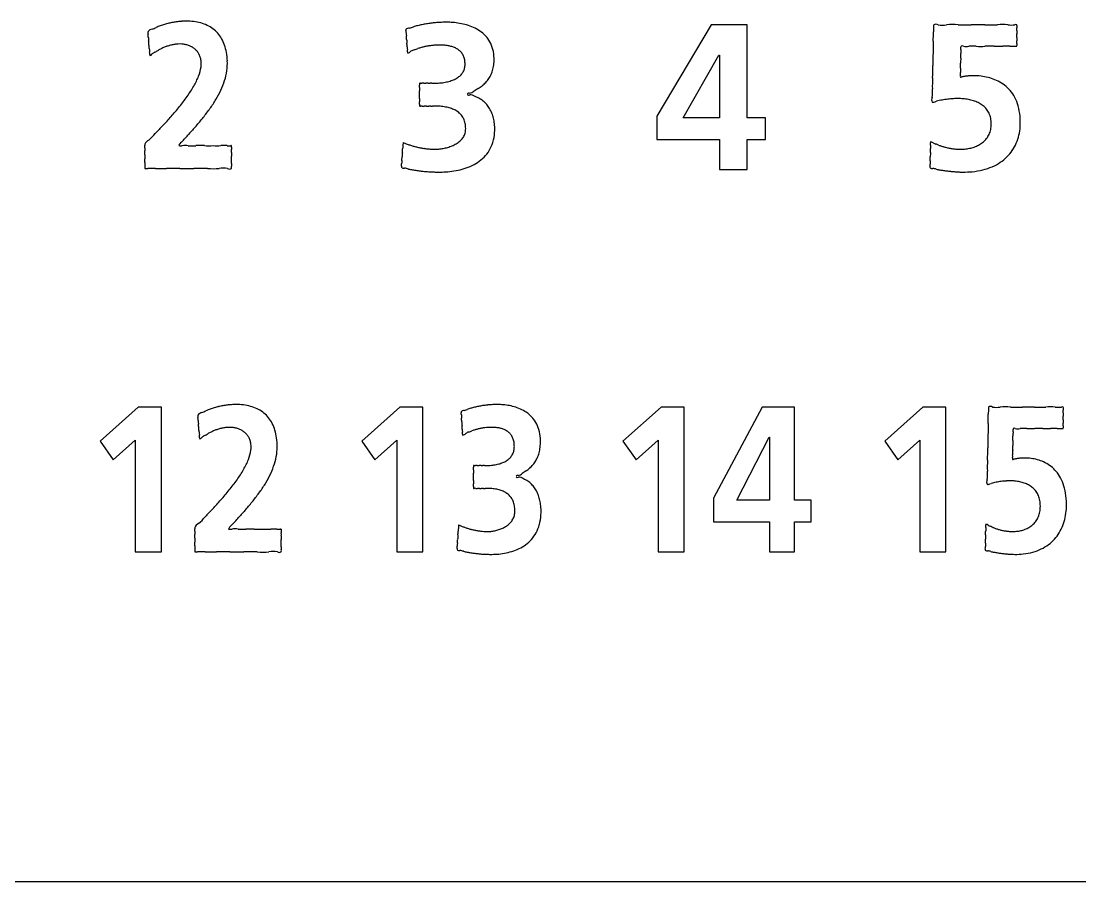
# Model space of a CAD drawing. Header units: millimetres. Extents: x -11 to 5160, y -11 to 2043.
# Drawn here: x 4525.55 to 4532.16, y 1650.29 to 1655.67 of the extents above; entities that cross this region are included whole.
import ezdxf

# ---------------------------------------------------------------- set-up
doc = ezdxf.new("R2010")
doc.units = ezdxf.units.MM

msp = doc.modelspace()

# ---------------------------------------------------------------- linework, layer by layer
at = {"color": 7, "linetype": 'Continuous'}
for p, q in [((4529.8564, 1655.6462), (4529.5182, 1655.0761)), ((4530.082, 1655.6462), (4529.8564, 1655.6462)), ((4530.082, 1655.0644), (4530.082, 1655.6462)), ((4531.7542, 1655.5115), (4531.7658, 1655.5115)), ((4531.7658, 1655.5115), (4531.7658, 1655.5159)), ((4529.6815, 1655.0644), (4529.9058, 1655.4571)), ((4529.9058, 1655.4571), (4529.9084, 1655.4571)), ((4529.9084, 1655.4571), (4529.9084, 1655.0644)), ((4528.0369, 1655.2808), (4528.0363, 1655.2793)), ((4528.0363, 1655.1397), (4528.037, 1655.1381)), ((4529.5182, 1655.0761), (4529.5182, 1654.9296)), ((4529.9084, 1655.0644), (4529.6815, 1655.0644)), ((4530.1974, 1655.0644), (4530.082, 1655.0644)), ((4530.1974, 1654.9296), (4530.1974, 1655.0644)), ((4527.9328, 1654.9103), (4527.9315, 1654.8912)), ((4529.5182, 1654.9296), (4529.9084, 1654.9296)), ((4529.9084, 1654.9296), (4529.9084, 1654.7416)), ((4530.082, 1654.7416), (4530.082, 1654.9296)), ((4530.082, 1654.9296), (4530.1974, 1654.9296)), ((4526.3205, 1654.7667), (4526.3205, 1654.7532)), ((4526.3205, 1654.7532), (4526.3205, 1654.7482)), ((4526.3205, 1654.7482), (4526.3383, 1654.7482)), ((4529.9084, 1654.7416), (4530.082, 1654.7416)), ((4526.2791, 1653.2587), (4526.0413, 1653.0462)), ((4526.4238, 1653.2587), (4526.2791, 1653.2587)), ((4526.4238, 1652.3541), (4526.4238, 1653.2587)), ((4527.9127, 1653.2587), (4527.6748, 1653.0462)), ((4528.0573, 1653.2587), (4527.9127, 1653.2587)), ((4528.0573, 1652.3541), (4528.0573, 1653.2587)), ((4529.5445, 1653.2587), (4529.3066, 1653.0462)), ((4529.6891, 1653.2587), (4529.5445, 1653.2587)), ((4529.6891, 1652.3541), (4529.6891, 1653.2587)), ((4530.1754, 1653.2587), (4529.8711, 1652.6886)), ((4530.3783, 1653.2587), (4530.1754, 1653.2587)), ((4530.3783, 1652.6769), (4530.3783, 1653.2587)), ((4531.1788, 1653.2587), (4530.9409, 1653.0462)), ((4531.3234, 1653.2587), (4531.1788, 1653.2587)), ((4531.3234, 1652.3541), (4531.3234, 1653.2587)), ((4532.0459, 1653.124), (4532.0564, 1653.124)), ((4532.0564, 1653.124), (4532.0564, 1653.1284)), ((4526.0413, 1653.0462), (4526.123, 1652.9283)), ((4526.123, 1652.9283), (4526.2605, 1653.0526)), ((4526.2605, 1653.0526), (4526.2605, 1652.3541)), ((4527.6748, 1653.0462), (4527.7563, 1652.9283)), ((4527.7563, 1652.9283), (4527.894, 1653.0526)), ((4527.894, 1653.0526), (4527.894, 1652.3541)), ((4529.3066, 1653.0462), (4529.3884, 1652.9283)), ((4529.3884, 1652.9283), (4529.5258, 1653.0526)), ((4529.5258, 1653.0526), (4529.5258, 1652.3541)), ((4530.018, 1652.6769), (4530.2197, 1653.0696)), ((4530.2197, 1653.0696), (4530.2221, 1653.0696)), ((4530.2221, 1653.0696), (4530.2221, 1652.6769)), ((4530.9409, 1653.0462), (4531.0225, 1652.9283)), ((4531.0225, 1652.9283), (4531.1601, 1653.0526)), ((4531.1601, 1653.0526), (4531.1601, 1652.3541)), ((4528.3731, 1652.8933), (4528.3726, 1652.8918)), ((4528.3726, 1652.7522), (4528.3732, 1652.7506)), ((4529.8711, 1652.6886), (4529.8711, 1652.5421)), ((4530.2221, 1652.6769), (4530.018, 1652.6769)), ((4530.4822, 1652.6769), (4530.3783, 1652.6769)), ((4530.4822, 1652.5421), (4530.4822, 1652.6769)), ((4528.2795, 1652.5228), (4528.2783, 1652.5037)), ((4529.8711, 1652.5421), (4530.2221, 1652.5421)), ((4530.2221, 1652.5421), (4530.2221, 1652.3541)), ((4530.3783, 1652.5421), (4530.4822, 1652.5421)), ((4530.3783, 1652.3541), (4530.3783, 1652.5421)), ((4526.6317, 1652.3726), (4526.6317, 1652.3591)), ((4526.6317, 1652.3591), (4526.6317, 1652.3541)), ((4526.2605, 1652.3541), (4526.4238, 1652.3541)), ((4526.6317, 1652.3541), (4526.6495, 1652.3541)), ((4527.894, 1652.3541), (4528.0573, 1652.3541)), ((4529.5258, 1652.3541), (4529.6891, 1652.3541)), ((4530.2221, 1652.3541), (4530.3783, 1652.3541)), ((4531.1601, 1652.3541), (4531.3234, 1652.3541)), ((4538.5532, 1650.2934), (4518.6997, 1650.2934))]:
    msp.add_line(p, q, dxfattribs=at)
for centre, radius, start, end in [((4526.5831, 1655.1862), 0.4823, 97.0714, 100.33117), ((4526.5819, 1655.1962), 0.4722, 93.75995, 97.07366), ((4526.5805, 1655.2191), 0.4493, 90.30952, 93.77365), ((4526.581, 1655.2897), 0.3787, 83.33514, 90.43986), ((4526.5901, 1655.368), 0.2999, 74.60691, 83.33677), ((4526.3799, 1655.5966), 0.0405, 175.84724, 193.90073), ((4526.3556, 1655.597), 0.0163, 151.10675, 171.13186), ((4526.3712, 1655.5775), 0.0406, 97.72269, 137.52062), ((4526.2782, 1655.8435), 0.2423, 291.18936, 297.73296), ((4526.5057, 1655.3732), 0.2805, 108.50282, 114.15783), ((4526.6309, 1655.0325), 0.6433, 106.97726, 109.44092), ((4526.5805, 1655.1907), 0.4773, 103.41976, 106.73484), ((4526.5869, 1655.1663), 0.5026, 100.34481, 103.48471), ((4526.6044, 1655.4199), 0.2461, 64.59232, 74.59968), ((4526.6184, 1655.4499), 0.2129, 53.42967, 64.53414), ((4526.6257, 1655.4603), 0.2003, 41.65428, 53.3286), ((4527.9723, 1655.6149), 0.0214, 176.08871, 191.96348), ((4527.9692, 1655.6006), 0.0241, 81.85647, 139.13578), ((4527.8104, 1655.5936), 0.142, 1.23039, 6.8218), ((4528.6028, 1655.6326), 0.6514, 183.16898, 184.88321), ((4527.947, 1655.7464), 0.1246, 281.84495, 294.07089), ((4528.0774, 1655.3967), 0.2489, 102.37799, 108.63173), ((4528.3004, 1654.5143), 1.159, 102.4257, 103.79707), ((4528.182, 1655.0329), 0.6271, 99.47119, 102.05792), ((4528.2021, 1654.92), 0.7418, 97.33843, 99.56721), ((4528.2005, 1654.9308), 0.7308, 95.01413, 97.31771), ((4528.2037, 1654.8935), 0.7683, 92.7801, 95.00933), ((4528.2024, 1654.9321), 0.7296, 90.43808, 92.82412), ((4528.2018, 1655.1065), 0.5553, 86.71431, 90.51869), ((4528.2057, 1655.1906), 0.4711, 81.4806, 86.60162), ((4528.2131, 1655.2349), 0.4262, 75.59134, 81.57289), ((4528.2329, 1655.3112), 0.3474, 68.1203, 75.63242), ((4528.2598, 1655.3774), 0.2759, 58.67861, 68.17117), ((4528.288, 1655.4237), 0.2216, 46.86205, 58.68347), ((4528.5423, 1655.6223), 2.7031, 358.32164, 359.55557), ((4531.7739, 1655.6098), 0.5286, 176.96479, 180.91242), ((4531.2676, 1655.6379), 0.0216, 157.48553, 180.41434), ((4531.2609, 1655.6221), 0.0274, 61.17357, 118.82643), ((4531.3007, 1655.8026), 0.1587, 260.3394, 279.6606), ((4531.3633, 1654.9404), 0.7067, 87.08387, 92.91613), ((4531.4405, 1658.3196), 2.6737, 269.11712, 270.88288), ((4531.524, 1650.5037), 5.1426, 89.528, 90.472), ((4531.6058, 1657.9493), 2.3035, 269.0187, 270.9813), ((4531.6777, 1655.0691), 0.578, 86.78079, 93.21921), ((4531.7316, 1655.764), 0.1197, 259.71252, 280.28748), ((4531.7593, 1655.6345), 0.0132, 60.54947, 118.5795), ((4531.8552, 1655.6339), 0.0896, 175.85857, 184.14143), ((4531.7523, 1655.6432), 0.0138, 348.09572, 11.90428), ((4531.355, 1655.6184), 0.4109, 358.73939, 1.26061), ((4533.4542, 1655.5988), 1.6884, 179.64196, 180.35804), ((4526.149, 1655.561), 0.1933, 2.05994, 7.68803), ((4527.1706, 1655.6271), 0.8305, 184.08358, 185.66439), ((4521.163, 1655.091), 5.201, 4.73899, 5.00898), ((4526.6196, 1655.4554), 0.2081, 30.02824, 41.53807), ((4526.5938, 1655.4409), 0.2376, 19.2702, 29.9481), ((4525.4252, 1655.3878), 2.5357, 3.76824, 4.28395), ((4533.4452, 1655.9289), 5.5026, 183.90193, 184.15026), ((4525.1883, 1655.3244), 2.7763, 3.79324, 4.25895), ((4528.3074, 1655.4451), 0.1928, 32.88998, 46.74611), ((4528.3068, 1655.4456), 0.193, 17.92374, 32.65612), ((4547.1522, 1655.2122), 15.9114, 178.80828, 179.06893), ((4525.2353, 1655.5773), 6.5305, 359.90345, 0.09655), ((4555.9106, 1655.5559), 24.1447, 179.97532, 180.02468), ((4445.9745, 1655.5367), 85.7913, 359.994164, 0.005836), ((4523.8001, 1655.2916), 2.5564, 4.60769, 5.14028), ((4526.8696, 1655.5311), 0.5224, 183.73988, 186.00809), ((4526.2367, 1655.4591), 0.1146, 1.05746, 8.69051), ((4526.4187, 1655.4001), 0.0823, 115.40867, 130.8179), ((4525.6964, 1656.663), 1.3728, 300.03058, 300.96122), ((4526.5516, 1655.2241), 0.3012, 115.37894, 119.64297), ((4526.5915, 1655.146), 0.3888, 112.46207, 115.76707), ((4526.5595, 1655.222), 0.3064, 108.1679, 112.355), ((4526.5511, 1655.248), 0.2791, 103.61834, 108.20174), ((4526.5436, 1655.2787), 0.2474, 98.45029, 103.61092), ((4526.5405, 1655.2993), 0.2266, 92.79564, 98.4373), ((4526.5391, 1655.338), 0.1879, 86.20122, 92.92084), ((4526.5403, 1655.3636), 0.1622, 78.41478, 86.05684), ((4526.5426, 1655.3738), 0.1518, 70.37513, 78.46158), ((4526.5477, 1655.3881), 0.1367, 61.51002, 70.38557), ((4526.5544, 1655.4005), 0.1225, 51.70541, 61.51267), ((4526.561, 1655.4089), 0.1118, 40.92972, 51.67707), ((4526.5645, 1655.4121), 0.1071, 29.42644, 40.86431), ((4526.5615, 1655.4106), 0.1104, 17.72504, 29.32873), ((4526.5399, 1655.4223), 0.2946, 9.85042, 19.22095), ((4526.4631, 1655.4086), 0.3727, 1.71027, 9.90924), ((4528.6738, 1655.5489), 0.7164, 183.26723, 184.78496), ((4527.8078, 1655.4719), 0.1531, 1.57768, 6.47451), ((4527.9814, 1655.4751), 0.0206, 177.23446, 190.81773), ((4527.9633, 1655.4944), 0.0232, 264.76064, 324.77682), ((4528.0188, 1655.4217), 0.0696, 102.45035, 121.59805), ((4527.774, 1656.1831), 0.7305, 288.33082, 290.1414), ((4528.1264, 1655.1957), 0.318, 104.33107, 108.48369), ((4528.1817, 1654.9965), 0.5247, 102.2842, 104.79929), ((4528.1623, 1655.0807), 0.4384, 99.13703, 102.15037), ((4528.1652, 1655.0649), 0.4544, 96.2614, 99.17566), ((4528.1648, 1655.0665), 0.4528, 93.304, 96.24046), ((4528.1642, 1655.0821), 0.4371, 90.28206, 93.34086), ((4528.1644, 1655.1811), 0.3382, 85.94315, 90.39204), ((4528.17, 1655.2631), 0.2559, 80.12755, 85.90472), ((4528.1797, 1655.3176), 0.2006, 73.12382, 80.18569), ((4528.1934, 1655.3625), 0.1537, 64.36015, 73.15521), ((4528.2078, 1655.3924), 0.1205, 53.6066, 64.36796), ((4528.2192, 1655.4082), 0.101, 40.96364, 53.53219), ((4528.2233, 1655.4121), 0.0954, 27.2412, 40.78761), ((4528.2677, 1655.4342), 0.2337, 3.95557, 17.63419), ((4545.2831, 1655.1712), 14.0434, 178.7776, 179.09961), ((4527.8526, 1655.5223), 3.5642, 358.63386, 359.1052), ((4532.4756, 1655.4578), 1.0593, 178.21713, 179.52194), ((4531.1949, 1655.5031), 0.2223, 356.82121, 0.91786), ((4531.4302, 1655.5081), 0.0131, 165.33601, 186.35141), ((4531.4249, 1655.4988), 0.0147, 59.84678, 120.15322), ((4531.449, 1655.6038), 0.0938, 259.71695, 280.28305), ((4531.4891, 1655.0825), 0.4296, 86.87914, 93.12086), ((4531.5398, 1657.2764), 1.7652, 269.11386, 270.88614), ((4531.5956, 1648.6842), 6.8273, 89.76105, 90.23895), ((4531.6509, 1680.7535), 25.242, 269.93892, 270.06108), ((4531.7005, 1565.8212), 89.6902, 89.985557, 90.014443), ((4531.7386, 1965.9337), 310.4222, 269.997126, 270.002874), ((4828.6938, 1655.522), 296.928, 179.998839, 180.001161), ((4526.3701, 1655.459), 0.0189, 173.4256, 196.32237), ((4526.3487, 1655.4726), 0.0192, 279.80268, 327.95181), ((4526.5491, 1655.4069), 0.1234, 6.45946, 17.64534), ((4526.516, 1655.4038), 0.1566, 352.74941, 6.20543), ((4526.4694, 1655.4067), 0.3664, 352.50266, 2.04224), ((4528.2147, 1655.4081), 0.1048, 13.85471, 27.03292), ((4528.1884, 1655.4018), 0.1319, 2.02143, 13.75493), ((4528.2021, 1655.4007), 0.1183, 350.21809, 2.81577), ((4528.2695, 1655.4255), 0.232, 345.77582, 354.62477), ((4528.2312, 1655.4297), 0.2705, 354.48804, 4.36329), ((4530.2595, 1655.4134), 1.1557, 358.11048, 359.62859), ((4535.0182, 1655.3505), 3.6035, 178.61922, 179.11985), ((4526.4251, 1655.4171), 0.2485, 338.26405, 352.34387), ((4526.4627, 1655.4104), 0.3735, 342.42954, 352.07036), ((4528.2159, 1655.407), 0.1078, 307.87502, 320.65148), ((4528.227, 1655.3975), 0.0933, 320.82058, 335.05006), ((4528.2272, 1655.3971), 0.0929, 335.24624, 349.77042), ((4528.3125, 1655.4136), 0.1873, 326.40156, 335.96192), ((4528.3038, 1655.4171), 0.1966, 336.04982, 345.6696), ((4528.3923, 1655.4057), 2.8492, 358.15598, 359.72123), ((4531.3502, 1655.3399), 0.0644, 350.02965, 7.70942), ((4531.7028, 1655.3562), 0.2888, 176.21822, 181.52085), ((4526.2257, 1655.4934), 0.462, 330.01459, 338.63389), ((4526.3555, 1655.4437), 0.4858, 334.91441, 342.50324), ((4528.0678, 1655.2745), 0.0318, 171.39532, 188.60468), ((4527.8694, 1655.2616), 0.1671, 357.2007, 2.7993), ((4528.0394, 1655.2758), 0.00558, 63.28739, 116.71261), ((4528.0465, 1655.3102), 0.0298, 261.20058, 278.79942), ((4528.057, 1655.1505), 0.1304, 87.38728, 92.61272), ((4528.0696, 1655.8049), 0.5241, 269.27006, 270.72994), ((4528.083, 1653.2999), 1.9809, 89.80475, 90.19525), ((4528.096, 1661.7602), 6.4793, 269.94548, 270.05452), ((4528.1071, 1646.3995), 8.8813, 89.96824, 90.03176), ((4528.115, 1657.8766), 2.5958, 269.9333, 270.0667), ((4528.1178, 1655.9505), 0.6696, 270.01911, 271.25755), ((4528.1227, 1655.7247), 0.4439, 271.2675, 276.11332), ((4528.1333, 1655.6295), 0.3481, 276.04265, 281.7055), ((4528.1518, 1655.541), 0.2576, 281.67238, 288.6376), ((4528.1739, 1655.4758), 0.1888, 288.58738, 297.21261), ((4528.1967, 1655.4318), 0.1392, 297.18082, 307.84436), ((4528.2802, 1655.4444), 0.2319, 309.46067, 316.95096), ((4528.3104, 1655.4151), 0.1898, 317.1899, 326.3762), ((4531.9349, 1655.2666), 0.6965, 176.09477, 181.78244), ((4531.4232, 1655.3237), 0.0109, 151.95406, 205.78501), ((4531.4151, 1655.3289), 0.0101, 260.3654, 288.84951), ((4531.4532, 1655.1534), 0.1696, 99.30898, 101.83747), ((4531.8229, 1653.0744), 2.2812, 99.82564, 100.02585), ((4531.5006, 1654.9266), 0.4011, 98.4049, 99.61327), ((4531.5054, 1654.8971), 0.431, 97.27247, 98.46215), ((4531.4985, 1654.9496), 0.3781, 95.82059, 97.25163), ((4531.4974, 1654.9611), 0.3665, 94.26793, 95.82262), ((4531.4964, 1654.9739), 0.3537, 92.57355, 94.26724), ((4531.4966, 1654.9686), 0.359, 90.80793, 92.56006), ((4531.4968, 1654.9411), 0.3865, 86.47558, 90.78585), ((4531.4979, 1654.9482), 0.3793, 79.94212, 86.57365), ((4531.5063, 1654.9946), 0.3322, 72.17675, 79.96367), ((4531.5204, 1655.0381), 0.2864, 63.01497, 72.20068), ((4531.5367, 1655.0704), 0.2502, 52.28971, 62.99608), ((4531.5475, 1655.0849), 0.2322, 40.26866, 52.2089), ((4525.942, 1655.6545), 0.7882, 324.6447, 330.1823), ((4526.2177, 1655.5083), 0.638, 328.95701, 334.91041), ((4528.774, 1655.243), 0.7377, 179.19032, 180.80968), ((4523.9815, 1655.221), 4.0549, 359.83671, 0.16329), ((4524.548, 1655.1979), 3.4884, 359.81019, 0.18981), ((4528.3435, 1655.2068), 0.0123, 75.91079, 147.49602), ((4528.3432, 1655.2198), 0.0134, 221.78811, 298.73499), ((4528.3357, 1655.2807), 0.0629, 279.8743, 309.27585), ((4528.3519, 1655.1528), 0.0553, 54.97572, 92.39909), ((4529.0374, 1654.0978), 1.3132, 118.89977, 120.26386), ((4528.2979, 1655.4192), 0.2012, 301.40407, 310.14315), ((4531.0823, 1655.2214), 0.1581, 349.3359, 8.54131), ((4531.5424, 1655.0813), 0.2384, 27.72365, 40.12424), ((4524.9672, 1656.4109), 2.0228, 318.61292, 320.88327), ((4525.6065, 1655.8893), 1.1977, 320.94522, 324.7685), ((4526.0295, 1655.6207), 0.8573, 324.45395, 329.00482), ((4528.0652, 1655.1444), 0.0292, 170.61233, 189.38767), ((4528.7099, 1655.1759), 0.6737, 179.11337, 180.88663), ((4527.8835, 1655.1573), 0.1531, 356.94409, 3.05591), ((4528.0396, 1655.1434), 0.00591, 243.18997, 296.81003), ((4528.0471, 1655.107), 0.0315, 81.16, 98.84), ((4528.0583, 1655.2759), 0.138, 267.37494, 272.62506), ((4528.0717, 1654.5838), 0.5543, 89.26662, 90.73338), ((4528.086, 1657.2339), 2.0958, 269.8039, 270.1961), ((4528.0997, 1648.2514), 6.8868, 89.94549, 90.05451), ((4528.1115, 1664.8137), 9.6756, 269.96902, 270.03098), ((4528.1199, 1652.2682), 2.8699, 89.93589, 90.06411), ((4528.123, 1654.4434), 0.6947, 88.84048, 89.98647), ((4528.1283, 1654.7037), 0.4344, 84.09339, 88.84912), ((4528.1401, 1654.8134), 0.3241, 78.23763, 84.17183), ((4528.0143, 1654.4102), 0.8701, 62.69088, 64.88022), ((4528.3402, 1655.0577), 0.1456, 47.17148, 59.7507), ((4528.3127, 1655.0244), 0.1886, 38.37903, 47.91346), ((4528.3145, 1655.027), 0.1856, 28.37879, 38.11158), ((4531.2626, 1655.1773), 0.029, 149.13787, 208.73934), ((4531.2422, 1655.1833), 0.0206, 255.88435, 283.76522), ((4531.2169, 1655.3059), 0.1457, 281.997, 289.12335), ((4531.3281, 1654.9429), 0.2341, 101.34393, 105.74264), ((4531.4376, 1654.4545), 0.7346, 100.82811, 102.22227), ((4531.3867, 1654.7101), 0.474, 98.44179, 100.59729), ((4531.3958, 1654.6527), 0.5321, 96.57967, 98.50001), ((4531.3956, 1654.6529), 0.5319, 94.63594, 96.56214), ((4531.3973, 1654.6322), 0.5527, 92.77762, 94.64077), ((4531.3988, 1654.5997), 0.5852, 90.99479, 92.7675), ((4531.3978, 1654.7211), 0.4638, 88.04591, 91.1344), ((4531.4012, 1654.8327), 0.3521, 82.4742, 87.97093), ((4531.4085, 1654.8857), 0.2987, 76.18709, 82.53172), ((4531.4226, 1654.9426), 0.24, 68.57197, 76.22021), ((4531.4408, 1654.9887), 0.1904, 59.31378, 68.6056), ((4531.4595, 1655.0202), 0.1538, 48.15248, 59.31109), ((4531.4733, 1655.0359), 0.1329, 35.27172, 48.06607), ((4531.5109, 1655.0654), 0.2737, 15.66248, 27.61077), ((4531.4263, 1655.0427), 0.3613, 5.15943, 15.50601), ((4525.3102, 1656.0934), 1.5556, 316.21048, 319.03207), ((4525.7018, 1655.8556), 1.2604, 321.27653, 324.42687), ((4528.159, 1654.9033), 0.2322, 70.60773, 78.27594), ((4528.1799, 1654.9625), 0.1694, 60.89607, 70.64584), ((4528.199, 1654.9969), 0.13, 48.90978, 60.87394), ((4528.2107, 1655.0108), 0.1119, 35.18865, 48.75061), ((4528.211, 1655.0114), 0.1113, 20.9805, 34.99825), ((4528.2926, 1655.015), 0.2106, 19.65292, 28.41335), ((4528.2673, 1655.006), 0.2375, 11.61323, 19.63773), ((4531.4764, 1655.0386), 0.1288, 21.50471, 35.10159), ((4531.4606, 1655.033), 0.1456, 8.29032, 21.28185), ((4531.3893, 1655.0357), 0.3987, 356.23579, 5.67557), ((4527.3958, 1654.0482), 1.3657, 134.81862, 137.71841), ((4545.0997, 1638.5331), 24.7458, 138.24133, 138.40102), ((4525.53, 1655.9877), 1.4771, 318.74363, 321.44578), ((4528.1839, 1655.0021), 0.1399, 8.45474, 20.5828), ((4528.1821, 1654.9995), 0.1421, 356.31626, 9.37113), ((4528.2298, 1654.9984), 0.2757, 4.41737, 11.60021), ((4528.1921, 1654.9953), 0.3135, 355.89249, 4.45443), ((4531.4383, 1655.0262), 0.1681, 345.29867, 357.00953), ((4531.4284, 1655.0281), 0.1782, 356.55336, 8.34464), ((4531.4577, 1655.0316), 0.3302, 346.84466, 356.17798), ((4526.1902, 1655.1171), 0.2463, 308.99414, 322.42765), ((4526.0565, 1655.4102), 0.7002, 314.72559, 320.22051), ((4528.2091, 1655.009), 0.1192, 311.29793, 324.25329), ((4528.226, 1654.9967), 0.0982, 324.32096, 339.93566), ((4528.2213, 1654.9972), 0.1029, 340.54135, 356.18466), ((4528.2279, 1654.9908), 0.2775, 343.35847, 356.28949), ((4531.471, 1655.017), 0.1342, 319.56915, 332.19111), ((4531.4656, 1655.0195), 0.14, 332.33221, 345.11333), ((4531.4924, 1655.0238), 0.2947, 336.59474, 346.77574), ((4526.3652, 1654.8964), 0.0448, 175.70433, 184.29567), ((4527.6106, 1654.8681), 1.2902, 179.54708, 180.45292), ((4526.365, 1654.8821), 0.0479, 114.46788, 158.44547), ((4526.0375, 1654.8857), 0.283, 358.50864, 1.49136), ((4526.5705, 1654.8792), 0.0397, 122.43394, 162.82422), ((4526.5434, 1654.9341), 0.0445, 255.88538, 284.11462), ((4526.573, 1654.6479), 0.2437, 85.60043, 94.39957), ((4526.6156, 1655.9545), 1.0639, 268.70919, 271.29081), ((4526.6663, 1650.5677), 4.3233, 89.64669, 90.35331), ((4526.7197, 1676.0512), 21.1603, 269.9275, 270.0725), ((4526.7708, 1679.0625), 24.1716, 269.94236, 270.05764), ((4526.8144, 1650.831), 4.06, 89.72789, 90.27211), ((4526.8453, 1655.6655), 0.7747, 269.13685, 270.86315), ((4526.8582, 1654.8829), 0.00813, 65.36142, 98.35347), ((4526.9155, 1654.8749), 0.0544, 172.08605, 187.91395), ((4526.8527, 1654.8863), 0.00968, 336.07196, 23.92804), ((4492.3357, 1657.2559), 35.6743, 356.12838, 356.16691), ((4654.455, 1646.3613), 126.8107, 176.143089, 176.152203), ((4528.1883, 1655.5548), 0.6934, 248.37898, 250.20375), ((4528.1804, 1655.5323), 0.6695, 250.18245, 252.08372), ((4528.1644, 1655.4829), 0.6176, 252.08932, 254.16195), ((4528.1542, 1655.4468), 0.58, 254.16074, 256.37964), ((4528.146, 1655.413), 0.5453, 256.37974, 258.75359), ((4528.1407, 1655.3865), 0.5183, 258.75664, 261.26987), ((4528.1361, 1655.3565), 0.4879, 261.26143, 263.95047), ((4528.136, 1655.3584), 0.4897, 263.98732, 266.68888), ((4528.1322, 1655.2755), 0.4068, 266.55738, 269.84272), ((4528.1318, 1655.1627), 0.294, 269.84674, 274.84351), ((4528.132, 1655.1497), 0.281, 275.02989, 280.70027), ((4528.1313, 1655.1568), 0.2881, 280.57059, 286.31997), ((4528.1423, 1655.1199), 0.2496, 286.28027, 292.97346), ((4528.1613, 1655.0758), 0.2017, 292.90214, 301.05717), ((4528.1858, 1655.0354), 0.1544, 300.98564, 311.30811), ((4528.2762, 1654.9773), 0.2274, 329.02608, 343.12669), ((4529.0517, 1654.9118), 2.1756, 358.32381, 358.983), ((4531.7867, 1654.8705), 0.5597, 177.57694, 179.72987), ((4531.1085, 1654.9042), 0.1195, 355.17805, 2.12877), ((4531.2437, 1654.911), 0.016, 168.96241, 188.34441), ((4531.2295, 1654.8964), 0.0178, 40.14404, 95.03265), ((4531.2761, 1654.966), 0.0669, 240.48627, 255.69239), ((4531.1161, 1654.4946), 0.4312, 68.05562, 70.56913), ((4531.4, 1655.2231), 0.3508, 249.50806, 252.78111), ((4531.4568, 1655.3936), 0.5305, 252.37247, 254.65057), ((4531.4214, 1655.2679), 0.3998, 254.77526, 257.94238), ((4531.4181, 1655.2512), 0.3828, 257.91143, 261.36854), ((4531.4146, 1655.2291), 0.3604, 261.39043, 265.22501), ((4531.4133, 1655.2126), 0.3439, 265.20773, 269.40844), ((4531.4132, 1655.1752), 0.3065, 269.35992, 275.03283), ((4531.4163, 1655.1389), 0.27, 275.05298, 281.62649), ((4531.4234, 1655.105), 0.2355, 281.57892, 289.00793), ((4531.4359, 1655.0691), 0.1974, 288.98265, 297.65649), ((4531.4508, 1655.0406), 0.1653, 297.64668, 307.79527), ((4531.4643, 1655.0231), 0.1431, 307.83445, 319.45488), ((4531.508, 1655.0172), 0.2778, 325.88356, 336.56649), ((4521.0319, 1654.846), 5.2886, 359.87156, 0.12844), ((4546.7491, 1654.8219), 20.4287, 179.9654, 180.0346), ((4450.8496, 1654.7979), 75.4709, 359.991162, 0.008838), ((4527.8792, 1654.8362), 1.0177, 179.36289, 180.63711), ((4526.6197, 1654.8575), 0.2421, 357.64257, 2.35743), ((4518.0835, 1654.8133), 8.7781, 359.9245, 0.0755), ((4525.4412, 1654.9771), 2.4905, 355.86856, 356.42673), ((4537.5487, 1654.1866), 9.6428, 176.07233, 176.22296), ((4528.2633, 1654.994), 0.2479, 303.10845, 315.06715), ((4528.2816, 1654.975), 0.2215, 315.19972, 328.81106), ((4529.1672, 1654.8574), 2.0589, 358.30006, 359.00675), ((4535.616, 1654.7317), 4.3912, 178.48062, 178.8262), ((4531.5035, 1655.0238), 0.2854, 303.95268, 314.79581), ((4531.5118, 1655.015), 0.2733, 314.86143, 325.82099), ((4794.351, 1654.7765), 268.0305, 179.997911, 180.002089), ((4526.3623, 1230.3354), 424.4128, 89.996761, 90.003239), ((4526.4211, 1777.4151), 122.6668, 269.983719, 270.016281), ((4526.4975, 1620.2081), 34.5402, 89.93111, 90.06889), ((4526.5831, 1664.0976), 9.3495, 269.73031, 270.26969), ((4526.6694, 1652.3282), 2.4204, 88.99882, 91.00118), ((4526.748, 1655.3378), 0.5907, 266.46858, 273.53142), ((4526.8107, 1654.6209), 0.13, 78.33895, 101.66105), ((4526.849, 1654.7659), 0.0213, 235.79051, 304.20949), ((4526.8477, 1654.7525), 0.0139, 342.15701, 355.61055), ((4527.2568, 1654.7716), 0.3953, 178.73139, 181.26861), ((4524.9781, 1654.791), 1.8835, 359.67413, 0.32587), ((4526.7815, 1654.7571), 0.0803, 355.94042, 4.05958), ((4527.9421, 1654.7579), 0.0197, 167.01334, 185.28195), ((4527.9377, 1654.772), 0.0221, 226.24552, 283.33227), ((4527.7925, 1654.7784), 0.1313, 352.93404, 359.36125), ((4528.528, 1654.7467), 0.6049, 175.16641, 177.12888), ((4527.9297, 1654.6371), 0.1142, 70.94076, 83.44429), ((4528.0275, 1654.994), 0.2563, 256.34347, 262.1288), ((4528.3372, 1656.845), 2.1329, 260.69589, 261.41088), ((4528.1769, 1655.2025), 0.4752, 278.96041, 285.371), ((4528.2019, 1655.1125), 0.3819, 285.33297, 293.27316), ((4528.233, 1655.0406), 0.3035, 293.2367, 303.09029), ((4531.2419, 1654.7551), 0.018, 167.66233, 189.64449), ((4531.2369, 1654.7674), 0.0198, 230.25274, 283.47186), ((4531.1085, 1654.7695), 0.1164, 354.81543, 2.49138), ((4531.7559, 1654.7729), 0.5312, 177.47983, 179.82699), ((4531.2328, 1654.6504), 0.098, 72.11857, 84.93887), ((4531.3199, 1654.9963), 0.259, 257.30027, 262.36942), ((4532.1041, 1659.8934), 5.2183, 260.97435, 261.23411), ((4531.446, 1655.1764), 0.4499, 275.3625, 283.97113), ((4531.4651, 1655.0992), 0.3704, 283.9757, 293.51405), ((4531.4865, 1655.0496), 0.3164, 293.55178, 303.89627), ((4528.1374, 1655.5578), 0.8303, 261.77947, 263.65065), ((4528.1663, 1655.8003), 1.0745, 263.54796, 265.00695), ((4528.1618, 1655.7518), 1.0258, 265.02487, 266.55222), ((4528.163, 1655.7721), 1.0462, 266.55146, 268.03407), ((4528.1587, 1655.626), 0.8999, 267.99046, 269.67991), ((4528.1581, 1655.3895), 0.6635, 269.62077, 273.52399), ((4528.1643, 1655.2778), 0.5516, 273.58881, 279.03367), ((4531.4381, 1655.6111), 0.8846, 261.60033, 263.16461), ((4531.4628, 1655.8013), 1.0764, 263.06204, 264.35977), ((4531.4479, 1655.6536), 0.9279, 264.37961, 265.88325), ((4531.442, 1655.57), 0.8441, 265.87392, 267.50766), ((4531.4362, 1655.4305), 0.7045, 267.48851, 269.40242), ((4531.4355, 1655.2854), 0.5594, 269.32026, 275.38905), ((4526.6825, 1653.1833), 0.0405, 97.72458, 137.5215), ((4526.5895, 1653.4494), 0.2423, 291.19069, 297.73355), ((4526.817, 1652.9791), 0.2805, 108.50337, 114.15856), ((4526.9421, 1652.6385), 0.6432, 106.97754, 109.44143), ((4526.8917, 1652.7966), 0.4773, 103.41991, 106.73513), ((4526.8981, 1652.7722), 0.5026, 100.34488, 103.48486), ((4526.8944, 1652.7921), 0.4823, 97.07142, 100.33123), ((4526.8931, 1652.8021), 0.4722, 93.75995, 97.07369), ((4526.8917, 1652.825), 0.4493, 90.30954, 93.77363), ((4526.8922, 1652.8955), 0.3788, 83.33545, 90.43988), ((4526.9014, 1652.9738), 0.2999, 74.60752, 83.33711), ((4526.9156, 1653.0257), 0.2461, 64.593, 74.60029), ((4526.9297, 1653.0558), 0.2129, 53.43026, 64.53483), ((4526.9369, 1653.0662), 0.2003, 41.65461, 53.32917), ((4528.3132, 1653.2143), 0.0227, 84.89071, 140.23439), ((4528.3158, 1653.2272), 0.0202, 175.28499, 192.09154), ((4528.163, 1653.2074), 0.134, 0.72813, 6.6484), ((4528.2856, 1653.3546), 0.1214, 284.09751, 295.51999), ((4528.4155, 1653.0353), 0.2237, 103.97474, 110.29053), ((4528.592, 1652.4116), 0.8718, 103.68393, 105.33469), ((4528.506, 1652.7513), 0.5214, 100.52114, 103.3327), ((4528.5218, 1652.6714), 0.6028, 98.1376, 100.61217), ((4528.5205, 1652.679), 0.5951, 95.56906, 98.11845), ((4528.5232, 1652.651), 0.6233, 93.08813, 95.56229), ((4528.522, 1652.6832), 0.591, 90.48646, 93.13748), ((4528.5215, 1652.8247), 0.4495, 86.34832, 90.57524), ((4528.5249, 1652.8913), 0.3829, 80.54398, 86.21972), ((4528.5308, 1652.9234), 0.3502, 74.06048, 80.64132), ((4528.5471, 1652.98), 0.2914, 65.94021, 74.09338), ((4528.5683, 1653.027), 0.2398, 55.91126, 65.97099), ((4528.5885, 1653.0571), 0.2035, 43.80182, 55.87733), ((4532.5086, 1653.2166), 0.9205, 177.90728, 180.17376), ((4531.609, 1653.251), 0.0203, 157.87566, 182.18547), ((4531.6021, 1653.2365), 0.0252, 61.80319, 118.19681), ((4531.6379, 1653.4027), 0.146, 260.55833, 279.44167), ((4531.6942, 1652.6088), 0.6506, 87.1504, 92.8496), ((4531.7637, 1655.7225), 2.4641, 269.13812, 270.86188), ((4531.8388, 1648.4881), 4.7707, 89.54225, 90.45775), ((4531.9124, 1655.4078), 2.1494, 269.05386, 270.94614), ((4531.9771, 1652.7198), 0.5397, 86.89856, 93.10144), ((4532.0256, 1653.3688), 0.1118, 260.09244, 279.90756), ((4532.0505, 1653.2478), 0.0123, 61.49803, 117.53382), ((4532.1395, 1653.2464), 0.0833, 175.54647, 184.45353), ((4533.6267, 1653.2113), 1.5703, 179.61503, 180.38497), ((4532.0439, 1653.2557), 0.0128, 347.18722, 12.81278), ((4531.6743, 1653.2309), 0.3822, 358.64455, 1.35545), ((4526.6911, 1653.2024), 0.0405, 175.84621, 193.89795), ((4526.6668, 1653.2029), 0.0163, 151.10722, 171.13158), ((4526.4602, 1653.1669), 0.1933, 2.05831, 7.68585), ((4527.4819, 1653.2329), 0.8306, 184.08176, 185.66241), ((4521.4735, 1652.697), 5.2017, 4.73711, 5.00706), ((4526.9308, 1653.0613), 0.2081, 30.02828, 41.53839), ((4526.905, 1653.0468), 0.2376, 19.27005, 29.94813), ((4528.9113, 1653.239), 0.615, 182.78075, 184.59578), ((4525.9091, 1653.0242), 2.3949, 3.41536, 3.96116), ((4533.5039, 1653.4904), 5.2142, 183.55728, 183.81924), ((4528.5981, 1653.067), 0.1897, 30.13557, 43.65571), ((4528.5864, 1653.061), 0.2028, 16.16492, 29.93262), ((4572.408, 1652.4358), 40.8272, 178.98973, 179.09131), ((4526.8091, 1653.2648), 4.7793, 358.69159, 359.38945), ((4525.9827, 1653.1898), 6.0736, 359.89619, 0.10381), ((4554.512, 1653.1684), 22.4556, 179.97346, 180.02654), ((4452.2669, 1653.1492), 79.7894, 359.993725, 0.006275), ((4524.1113, 1652.8976), 2.5564, 4.60578, 5.13838), ((4527.1808, 1653.1369), 0.5225, 183.738, 186.00617), ((4526.0076, 1654.2689), 1.3728, 300.03061, 300.9612), ((4526.8628, 1652.8299), 0.3012, 115.37895, 119.64297), ((4526.9028, 1652.7519), 0.3888, 112.46207, 115.76707), ((4526.8707, 1652.8278), 0.3064, 108.1679, 112.355), ((4526.8624, 1652.8538), 0.2791, 103.61834, 108.20174), ((4526.8549, 1652.8846), 0.2474, 98.45029, 103.61092), ((4526.8518, 1652.9051), 0.2266, 92.79564, 98.4373), ((4526.8503, 1652.9439), 0.1879, 86.20122, 92.92084), ((4526.8516, 1652.9695), 0.1622, 78.41478, 86.05684), ((4526.8538, 1652.9796), 0.1518, 70.37513, 78.46158), ((4526.8589, 1652.9939), 0.1367, 61.51002, 70.38557), ((4526.8657, 1653.0064), 0.1225, 51.70541, 61.51267), ((4526.8722, 1653.0148), 0.1118, 40.92972, 51.67707), ((4526.8757, 1653.018), 0.1071, 29.42644, 40.86431), ((4526.8511, 1653.0282), 0.2946, 9.85024, 19.22079), ((4525.6671, 1652.962), 2.6404, 3.44351, 3.93301), ((4528.9835, 1653.155), 0.6817, 182.89104, 184.48548), ((4528.1592, 1653.0858), 0.1456, 1.11573, 6.26079), ((4528.3243, 1653.0875), 0.0196, 176.54269, 190.83383), ((4528.3058, 1653.1057), 0.022, 268.11881, 326.21578), ((4528.3598, 1653.04), 0.0644, 104.76097, 123.68416), ((4528.0568, 1653.8698), 0.8193, 290.47296, 291.9431), ((4528.4578, 1652.8539), 0.2729, 105.93193, 110.32456), ((4528.5031, 1652.7075), 0.4262, 103.5876, 106.39087), ((4528.4868, 1652.7715), 0.3601, 100.14198, 103.45505), ((4528.4887, 1652.7621), 0.3697, 96.95009, 100.17997), ((4528.4883, 1652.7641), 0.3677, 93.67078, 96.92726), ((4528.4877, 1652.7777), 0.354, 90.31199, 93.71173), ((4528.4878, 1652.8583), 0.2734, 85.48792, 90.43405), ((4528.4928, 1652.9238), 0.2078, 79.03462, 85.43942), ((4528.5011, 1652.9654), 0.1653, 71.33725, 79.08994), ((4528.5123, 1652.9987), 0.1302, 61.87396, 71.35168), ((4528.5233, 1653.0193), 0.1069, 50.60622, 61.84921), ((4528.5304, 1653.0282), 0.0955, 37.90694, 50.49584), ((4528.5293, 1653.0278), 0.0966, 24.76594, 37.73235), ((4528.5348, 1653.047), 0.2563, 3.52959, 15.95704), ((4532.6089, 1653.0757), 0.8669, 178.17528, 179.76955), ((4531.5613, 1653.1145), 0.1815, 356.46277, 1.48207), ((4531.7548, 1653.1208), 0.0122, 164.9715, 187.52668), ((4531.7496, 1653.1122), 0.0135, 60.66, 119.34), ((4531.7713, 1653.2093), 0.0867, 259.98949, 280.01051), ((4531.8074, 1652.7275), 0.397, 86.96156, 93.03844), ((4531.853, 1654.7549), 1.6311, 269.13725, 270.86275), ((4531.9032, 1646.8154), 6.3086, 89.76736, 90.23264), ((4531.953, 1676.4484), 23.3244, 269.94053, 270.05947), ((4531.9976, 1570.2474), 82.8766, 89.985938, 90.014062), ((4532.0319, 1939.9639), 286.8399, 269.997202, 270.002798), ((4808.2115, 1653.1345), 276.1551, 179.998751, 180.001249), ((4526.5479, 1653.0649), 0.1146, 1.05563, 8.68853), ((4526.6813, 1653.0649), 0.0189, 173.42391, 196.32025), ((4526.6599, 1653.0785), 0.0192, 279.80302, 327.95152), ((4526.73, 1653.006), 0.0823, 115.40877, 130.81781), ((4526.8727, 1653.0165), 0.1104, 17.72504, 29.32873), ((4526.8603, 1653.0127), 0.1234, 6.45946, 17.64534), ((4526.8272, 1653.0097), 0.1566, 352.74941, 6.20543), ((4526.7743, 1653.0145), 0.3727, 1.71018, 9.90908), ((4526.7807, 1653.0125), 0.3664, 352.50261, 2.04223), ((4528.515, 1653.0215), 0.1122, 12.45097, 24.61037), ((4528.4822, 1653.0144), 0.1458, 1.80539, 12.39875), ((4528.4968, 1653.0132), 0.1312, 351.19339, 2.54091), ((4528.4909, 1653.0422), 0.3005, 355.03983, 3.92682), ((4543.5828, 1652.8429), 11.9993, 178.85209, 179.22894), ((4530.627, 1653.023), 1.1139, 358.18491, 359.75992), ((4535.0994, 1652.9739), 3.3588, 178.70387, 179.24096), ((4528.7327, 1653.1185), 3.0096, 358.69333, 359.25151), ((4526.7363, 1653.023), 0.2485, 338.26405, 352.34387), ((4526.774, 1653.0163), 0.3735, 342.4292, 352.0702), ((4528.5321, 1653.0074), 0.0954, 323.84131, 337.37348), ((4528.5274, 1653.0091), 0.1004, 337.51862, 350.83843), ((4528.5786, 1653.0283), 0.2115, 338.22486, 347.07274), ((4528.5359, 1653.0377), 0.2553, 347.15271, 355.17077), ((4528.8335, 1653.0115), 2.7511, 358.23, 359.85104), ((4531.6782, 1652.9523), 0.0623, 349.82667, 8.11816), ((4532.019, 1652.9694), 0.2792, 176.2298, 181.71503), ((4526.537, 1653.0993), 0.462, 330.01459, 338.63389), ((4526.6667, 1653.0496), 0.4858, 334.91411, 342.50293), ((4528.41, 1652.887), 0.0377, 172.72955, 187.27045), ((4528.3754, 1652.8888), 0.00507, 63.5607, 116.4393), ((4528.3817, 1652.9201), 0.0271, 261.30431, 278.69569), ((4528.3912, 1652.7746), 0.1188, 87.41854, 92.58146), ((4528.4026, 1653.3706), 0.4773, 269.27875, 270.72125), ((4528.4146, 1651.0913), 1.8021, 89.80688, 90.19312), ((4528.4263, 1658.7136), 5.8203, 269.94539, 270.05461), ((4528.4362, 1645.4115), 7.4818, 89.96608, 90.03392), ((4528.4434, 1655.0032), 2.1099, 269.92616, 270.07384), ((4528.4459, 1653.4346), 0.5413, 270.02102, 271.39869), ((4528.4503, 1653.2529), 0.3595, 271.41143, 276.79417), ((4528.4596, 1653.1779), 0.2839, 276.7202, 282.98053), ((4528.4755, 1653.1093), 0.2135, 282.95379, 290.57215), ((4528.494, 1653.0603), 0.1611, 290.53694, 299.78829), ((4528.5122, 1653.0285), 0.1245, 299.788, 310.87189), ((4528.5262, 1653.012), 0.1029, 310.94323, 323.66527), ((4528.5763, 1653.0399), 0.2197, 312.46513, 319.96197), ((4528.5999, 1653.0191), 0.1882, 320.20774, 329.12863), ((4528.5946, 1653.0222), 0.1944, 329.14805, 338.15416), ((4532.2589, 1652.8806), 0.6772, 176.11563, 181.96541), ((4531.7487, 1652.9362), 0.0105, 151.05126, 206.89357), ((4531.7407, 1652.9409), 0.00952, 261.58592, 288.68481), ((4531.7988, 1652.6835), 0.2543, 100.97604, 102.49763), ((4531.8897, 1652.2366), 0.7104, 100.72654, 101.3066), ((4531.8223, 1652.5887), 0.3519, 99.37782, 100.61982), ((4531.821, 1652.5976), 0.3429, 98.05769, 99.4056), ((4531.8161, 1652.6318), 0.3084, 96.46373, 98.04453), ((4531.8148, 1652.6431), 0.297, 94.73509, 96.46319), ((4531.814, 1652.653), 0.287, 92.85553, 94.73498), ((4531.8141, 1652.6487), 0.2913, 90.89568, 92.84036), ((4531.8143, 1652.6265), 0.3135, 86.087, 90.87184), ((4531.8152, 1652.6312), 0.3088, 78.84622, 86.18974), ((4531.8219, 1652.6648), 0.2746, 70.32237, 78.85877), ((4531.8322, 1652.6936), 0.2439, 60.45989, 70.32873), ((4531.8422, 1652.7115), 0.2235, 49.26938, 60.41273), ((4526.2532, 1653.2603), 0.7882, 324.6447, 330.1823), ((4526.5289, 1653.1141), 0.638, 328.95675, 334.91011), ((4528.1749, 1652.8741), 0.1979, 357.63646, 2.36354), ((4529.2465, 1652.8555), 0.874, 179.31658, 180.68342), ((4523.5449, 1652.8335), 4.8277, 359.86285, 0.13715), ((4524.3093, 1652.8104), 4.0634, 359.83705, 0.16295), ((4528.6494, 1652.82), 0.0114, 78.77321, 148.9236), ((4528.6488, 1652.8314), 0.0122, 221.04848, 297.35366), ((4528.6394, 1652.8877), 0.0578, 282.2431, 311.61132), ((4528.6555, 1652.7717), 0.0489, 52.75412, 91.2067), ((4529.5552, 1651.4801), 1.6222, 121.72062, 122.74273), ((4528.5986, 1653.0125), 0.1844, 304.21028, 313.13107), ((4531.4301, 1652.8336), 0.1539, 349.16787, 8.91316), ((4531.8438, 1652.714), 0.2205, 37.23741, 49.16684), ((4531.8268, 1652.7018), 0.2414, 25.2291, 37.10426), ((4525.9177, 1653.4952), 1.1977, 320.94522, 324.7685), ((4526.3407, 1653.2266), 0.8573, 324.45377, 329.00456), ((4528.4064, 1652.7569), 0.0341, 171.96649, 188.03351), ((4529.1602, 1652.7884), 0.7877, 179.24171, 180.75829), ((4528.1938, 1652.7698), 0.179, 357.38676, 2.61324), ((4528.3867, 1652.2336), 0.6495, 59.95813, 62.65663), ((4528.6394, 1652.6843), 0.1331, 44.07767, 56.96491), ((4528.6055, 1652.6482), 0.1825, 35.43663, 44.83823), ((4528.6002, 1652.6454), 0.1885, 25.87558, 35.1803), ((4531.6053, 1652.7899), 0.0282, 148.38823, 209.6928), ((4531.5853, 1652.7943), 0.0189, 256.19145, 283.4302), ((4531.5661, 1652.8798), 0.1066, 282.78256, 291.62282), ((4531.6604, 1652.6068), 0.1824, 102.42865, 107.54168), ((4531.7687, 1652.1699), 0.6325, 102.02919, 103.49401), ((4531.7152, 1652.412), 0.3845, 99.34722, 101.74805), ((4531.7239, 1652.3621), 0.4352, 97.29913, 99.41854), ((4531.7235, 1652.3645), 0.4328, 95.14267, 97.27773), ((4531.725, 1652.3479), 0.4494, 93.08298, 95.14847), ((4531.7263, 1652.3221), 0.4753, 91.10462, 93.07143), ((4531.7254, 1652.4223), 0.375, 87.82673, 91.26161), ((4531.7283, 1652.5123), 0.2851, 81.632, 87.73795), ((4531.7345, 1652.5525), 0.2444, 74.69288, 81.68994), ((4531.7462, 1652.5948), 0.2005, 66.39895, 74.71683), ((4531.7605, 1652.6274), 0.1649, 56.54463, 66.41305), ((4531.7739, 1652.6479), 0.1404, 45.06884, 56.50966), ((4531.7809, 1652.6806), 0.292, 14.1053, 25.15451), ((4525.2784, 1654.0167), 2.0228, 318.61292, 320.88327), ((4526.013, 1653.4615), 1.2605, 321.27641, 324.42669), ((4528.3756, 1652.7554), 0.00536, 243.38782, 296.61218), ((4528.3823, 1652.7224), 0.0286, 81.23968, 98.76032), ((4528.3924, 1652.8758), 0.1253, 267.39909, 272.60091), ((4528.4044, 1652.2473), 0.5034, 89.27333, 90.72667), ((4528.4173, 1654.6521), 1.9015, 269.80552, 270.19448), ((4528.4296, 1646.5754), 6.1752, 89.9453, 90.0547), ((4528.4402, 1660.908), 8.1574, 269.96694, 270.03306), ((4528.4478, 1650.416), 2.3346, 89.92909, 90.07091), ((4528.4506, 1652.1885), 0.5621, 88.71098, 89.98519), ((4528.4553, 1652.3985), 0.3521, 83.43809, 88.71925), ((4528.4657, 1652.4855), 0.2645, 76.9608, 83.5201), ((4528.482, 1652.5553), 0.1928, 68.61158, 76.99007), ((4528.4993, 1652.5994), 0.1454, 58.21128, 68.62553), ((4528.5137, 1652.6228), 0.1179, 45.82558, 58.14452), ((4528.5198, 1652.6296), 0.1088, 32.29944, 45.6368), ((4528.5136, 1652.6262), 0.1158, 18.95312, 32.13514), ((4528.5692, 1652.6302), 0.223, 17.78888, 25.92861), ((4528.5356, 1652.6194), 0.2583, 10.46097, 17.78562), ((4531.7814, 1652.6558), 0.1295, 32.39714, 44.95719), ((4531.7775, 1652.6537), 0.1339, 19.45088, 32.24359), ((4531.7542, 1652.646), 0.1584, 7.42953, 19.28836), ((4531.6783, 1652.6556), 0.3976, 4.62372, 13.99493), ((4531.6331, 1652.6482), 0.4432, 356.61345, 5.1039), ((4527.707, 1651.654), 1.3657, 134.81862, 137.71841), ((4525.6214, 1653.6993), 1.5556, 316.21048, 319.03207), ((4525.8412, 1653.5936), 1.4771, 318.74357, 321.44566), ((4528.4788, 1652.6151), 0.1524, 7.57398, 18.64285), ((4528.4734, 1652.612), 0.1581, 356.69339, 8.42117), ((4528.4901, 1652.611), 0.3046, 3.96934, 10.45884), ((4528.4463, 1652.6078), 0.3485, 356.3055, 4.00608), ((4531.7277, 1652.6385), 0.1853, 346.72922, 357.32744), ((4531.7152, 1652.6406), 0.1979, 356.89698, 7.51073), ((4531.7119, 1652.6438), 0.3643, 348.13018, 356.57126), ((4526.5014, 1652.723), 0.2463, 308.99414, 322.42765), ((4526.3677, 1653.016), 0.7002, 314.72559, 320.22049), ((4545.4069, 1636.1425), 24.7404, 138.24127, 138.40099), ((4528.5289, 1652.6073), 0.1024, 327.23175, 341.88717), ((4528.519, 1652.6095), 0.1125, 342.38353, 356.62775), ((4528.4896, 1652.6029), 0.305, 344.96029, 356.68757), ((4531.775, 1652.6251), 0.1358, 322.59023, 334.676), ((4531.7625, 1652.6307), 0.1495, 334.78324, 346.59652), ((4531.7572, 1652.6346), 0.3181, 338.74227, 348.08503), ((4526.6764, 1652.5022), 0.0448, 175.70433, 184.29567), ((4526.6762, 1652.488), 0.0479, 114.46788, 158.44547), ((4526.3488, 1652.4915), 0.283, 358.50864, 1.49136), ((4526.8817, 1652.4851), 0.0397, 122.43394, 162.82422), ((4526.8547, 1652.5399), 0.0445, 255.88538, 284.11462), ((4526.8842, 1652.2538), 0.2437, 85.60043, 94.39957), ((4526.9269, 1653.5604), 1.0639, 268.70919, 271.29081), ((4526.9775, 1648.1736), 4.3233, 89.64669, 90.35331), ((4527.0309, 1673.6548), 21.158, 269.92749, 270.07251), ((4527.082, 1676.6802), 24.1834, 269.94239, 270.05761), ((4527.1256, 1648.4354), 4.0614, 89.72799, 90.27201), ((4527.1566, 1653.2716), 0.7749, 269.13714, 270.86286), ((4527.1694, 1652.4887), 0.00813, 65.36145, 98.35287), ((4527.164, 1652.4922), 0.00968, 336.07166, 23.92834), ((4646.7966, 1645.3119), 118.7363, 176.527469, 176.537199), ((4528.5153, 1653.0579), 0.5848, 246.2218, 248.19675), ((4528.5073, 1653.0374), 0.5628, 248.17157, 250.23124), ((4528.4911, 1652.9926), 0.5152, 250.23765, 252.49493), ((4528.4808, 1652.9596), 0.4806, 252.49337, 254.92053), ((4528.4725, 1652.9289), 0.4487, 254.92061, 257.5289), ((4528.4671, 1652.9046), 0.4239, 257.53227, 260.30505), ((4528.4573, 1652.719), 0.2379, 281.7192, 288.02826), ((4528.4659, 1652.6927), 0.2102, 287.99307, 295.23931), ((4528.481, 1652.6612), 0.1753, 295.17827, 303.82079), ((4528.5003, 1652.6326), 0.1408, 303.77571, 314.37102), ((4528.5177, 1652.6147), 0.1158, 314.40139, 327.14195), ((4528.5521, 1652.5868), 0.2404, 331.67585, 344.79901), ((4532.1046, 1652.4848), 0.5329, 177.6454, 179.90649), ((4531.4588, 1652.5164), 0.1137, 355.12504, 2.42685), ((4531.5875, 1652.5235), 0.0152, 168.57057, 188.98132), ((4531.5731, 1652.5097), 0.0168, 38.94436, 91.73804), ((4531.6191, 1652.5741), 0.0631, 238.52578, 253.25227), ((4531.4379, 1652.1032), 0.4417, 66.09539, 68.33364), ((4531.7338, 1652.7894), 0.3057, 247.4932, 250.9124), ((4531.7786, 1652.9097), 0.434, 250.51747, 253.04537), ((4531.7479, 1652.8112), 0.3308, 253.16651, 256.63158), ((4531.7439, 1652.7938), 0.3129, 256.60165, 260.4199), ((4531.7474, 1652.6773), 0.1954, 282.85031, 290.97043), ((4531.7569, 1652.6526), 0.1688, 290.9599, 300.25008), ((4531.7674, 1652.6345), 0.148, 300.26382, 310.8064), ((4531.7751, 1652.6254), 0.136, 310.8701, 322.47473), ((4531.785, 1652.6238), 0.2883, 328.67064, 338.73448), ((4527.9218, 1652.474), 1.2902, 179.54708, 180.45292), ((4521.3432, 1652.4519), 5.2886, 359.87156, 0.12844), ((4547.0604, 1652.4277), 20.4287, 179.9654, 180.0346), ((4527.2267, 1652.4808), 0.0544, 172.08595, 187.91405), ((4528.1904, 1652.442), 1.0177, 179.36288, 180.63712), ((4526.9309, 1652.4633), 0.2421, 357.64254, 2.35746), ((4518.3954, 1652.4192), 8.7774, 359.92449, 0.07551), ((4525.9458, 1652.5633), 2.3319, 356.23441, 356.83026), ((4537.2871, 1651.9009), 9.0288, 176.45193, 176.61274), ((4494.9347, 1654.492), 33.4028, 356.51177, 356.5529), ((4528.4626, 1652.8779), 0.3968, 260.29586, 263.27327), ((4528.4623, 1652.8776), 0.3965, 263.31425, 266.31484), ((4528.4587, 1652.8099), 0.3287, 266.17004, 269.82261), ((4528.4584, 1652.7196), 0.2384, 269.82973, 275.37826), ((4528.4585, 1652.7104), 0.2293, 275.58657, 281.85808), ((4528.5635, 1652.5848), 0.2299, 306.01011, 318.14622), ((4528.5704, 1652.5778), 0.22, 318.29826, 331.49779), ((4529.6389, 1652.4627), 1.9319, 358.39939, 359.15251), ((4535.7174, 1652.3588), 4.1475, 178.59301, 178.95888), ((4529.5025, 1652.5174), 2.0694, 358.42945, 359.12244), ((4531.7405, 1652.7743), 0.2931, 260.4434, 264.69138), ((4531.7392, 1652.7596), 0.2784, 264.67328, 269.34184), ((4531.7391, 1652.7293), 0.2481, 269.29043, 275.59405), ((4531.7417, 1652.7015), 0.2202, 275.62289, 282.89297), ((4531.8049, 1652.6113), 0.2648, 306.86366, 317.86861), ((4531.8016, 1652.614), 0.269, 317.93223, 328.62564), ((4451.1608, 1652.4037), 75.4709, 359.991162, 0.008838), ((4794.6622, 1652.3823), 268.0305, 179.997911, 180.002089), ((4527.1219, 1652.2268), 0.13, 78.33898, 101.66102), ((4527.1589, 1652.3584), 0.0139, 342.15731, 355.61101), ((4527.5681, 1652.3774), 0.3954, 178.73146, 181.26854), ((4525.2891, 1652.3969), 1.8837, 359.67415, 0.32585), ((4527.0927, 1652.363), 0.0803, 355.94067, 4.05933), ((4528.2885, 1652.3706), 0.0185, 166.7819, 186.28277), ((4528.2845, 1652.3833), 0.0206, 225.55748, 280.80777), ((4528.1484, 1652.3896), 0.1229, 353.1018, 359.96287), ((4528.8373, 1652.3656), 0.5664, 175.48486, 177.57981), ((4528.2725, 1652.254), 0.1102, 69.95693, 81.67359), ((4528.3692, 1652.5799), 0.2301, 255.15426, 260.97364), ((4528.5185, 1652.6641), 0.3214, 286.97766, 295.57472), ((4528.5427, 1652.6138), 0.2656, 295.56185, 305.9543), ((4531.5857, 1652.3677), 0.0169, 167.05151, 190.50038), ((4531.5811, 1652.3788), 0.0186, 229.78336, 281.09501), ((4531.4606, 1652.3816), 0.1091, 354.68196, 2.86994), ((4532.0675, 1652.3873), 0.498, 177.52417, 180.02773), ((4531.5737, 1652.2673), 0.0939, 71.24072, 83.31822), ((4531.7831, 1652.6522), 0.3112, 285.49463, 295.83388), ((4531.7975, 1652.6218), 0.2776, 295.89695, 306.79136), ((4526.6735, 1227.9401), 424.414, 89.996761, 90.003239), ((4526.7324, 1775.0213), 122.6672, 269.983719, 270.016281), ((4526.8088, 1617.8138), 34.5403, 89.93111, 90.06889), ((4526.8943, 1661.7035), 9.3495, 269.73031, 270.26969), ((4526.9806, 1649.934), 2.4204, 88.99882, 91.00118), ((4527.0593, 1652.9436), 0.5907, 266.46859, 273.53141), ((4527.1602, 1652.3717), 0.0213, 235.79057, 304.20943), ((4528.5961, 1653.7858), 1.4571, 259.59854, 260.54264), ((4528.4658, 1653.029), 0.6892, 260.89423, 262.92623), ((4528.4891, 1653.2044), 0.8661, 262.8279, 264.45845), ((4528.4856, 1653.1715), 0.8331, 264.4743, 266.16818), ((4528.4866, 1653.1862), 0.8477, 266.16873, 267.81661), ((4528.4827, 1653.0679), 0.7293, 267.76744, 269.64553), ((4528.4821, 1652.8754), 0.5369, 269.57968, 273.91764), ((4528.4876, 1652.7867), 0.448, 273.99451, 280.03138), ((4528.4981, 1652.7304), 0.3908, 279.95642, 287.00496), ((4531.66, 1652.5846), 0.2352, 256.20537, 261.2425), ((4532.1091, 1655.0766), 2.7673, 259.90737, 260.3492), ((4531.7645, 1653.0766), 0.7378, 260.69797, 262.38844), ((4531.7832, 1653.2056), 0.8682, 262.29009, 263.73948), ((4531.7706, 1653.0925), 0.7543, 263.7573, 265.42237), ((4531.765, 1653.0217), 0.6833, 265.41304, 267.22837), ((4531.7598, 1652.9083), 0.5697, 267.20689, 269.33446), ((4531.7591, 1652.7915), 0.453, 269.24536, 275.98873), ((4531.7681, 1652.7072), 0.3682, 275.97193, 285.46813)]:
    msp.add_arc(centre, radius, start, end, dxfattribs=at)

doc.saveas('drawing.dxf')
